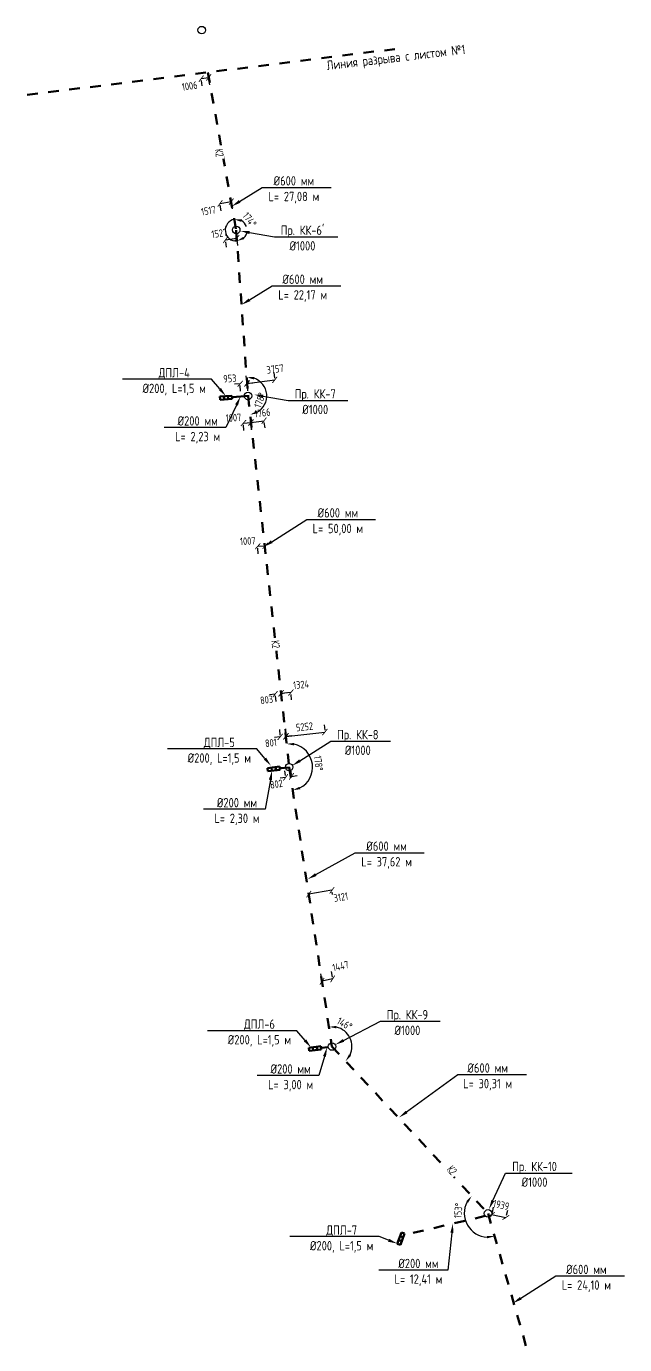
# Model space of a CAD drawing. Header units: millimetres. Extents: x 20530397 to 31271313, y 32794167 to 33532929.
# Drawn here: x 25905486 to 25985243, y 32975649 to 33151352 of the extents above; entities that cross this region are included whole.
import ezdxf
from ezdxf import colors
from ezdxf.entities.mleader import LeaderData, LeaderLine
from ezdxf.math import Vec2, Vec3

# ---------------------------------------------------------------- set-up
doc = ezdxf.new("R2010")
doc.units = ezdxf.units.MM
doc.linetypes.add('Штриховая', pattern=[2822.222233, 1411.111116, -1411.111116])
for name, color, linetype, lineweight in [('ВК_Текст', 7, 'Continuous', 25), ('Колодца К2', 30, 'Continuous', 30), ('Лотки К2', 30, 'Continuous', 30), ('Труба К2', 7, 'Continuous', 60)]:
    doc.layers.add(name, color=color, linetype=linetype, lineweight=lineweight)
doc.layers.add('Выноски', color=7, linetype='Continuous')
doc.styles.add('GOST 2.304', font='GOST_0.TTF')
doc.styles.add('GOST_100', font='cs_gost2304.shx', dxfattribs={"width": 0.7, "height": 300})
doc.styles.get("Standard").update_dxf_attribs({"font": 'arial.ttf'})
doc.dimstyles.new('ISO-25', dxfattribs={"dimtxt": 2.5, "dimasz": 2.5, "dimexe": 1.25, "dimexo": 0.625, "dimtad": 1, "dimtxsty": 'Standard', "dimcen": 2.5, "dimadec": 0, "dimazin": 0, "dimtfac": 1, "dimtmove": 0, "dimatfit": 3, "dimfxl": 1, "dimarcsym": 0})
doc.dimstyles.new('STANDARD$0', dxfattribs={"dimscale": 100, "dimtxt": 2.5, "dimasz": 1, "dimexe": 0.5, "dimexo": 2, "dimgap": 1, "dimtad": 1, "dimdec": 0, "dimzin": 0, "dimdsep": 46, "dimtxsty": 'Standard', "dimblk1": 'OBLIQUE', "dimblk2": 'OBLIQUE', "dimsah": 1, "dimcen": 2, "dimadec": 0, "dimazin": 0, "dimtfac": 1, "dimtdec": 4, "dimtofl": 0, "dimtmove": 2, "dimatfit": 3, "dimldrblk": 'OBLIQUE', "dimfxl": 1, "dimtolj": 1, "dimtzin": 0, "dimarcsym": 0})

# ---------------------------------------------------------------- blocks, each defined once
blk = doc.blocks.new('*U4')
at = {"color": 255}
blk.add_wipeout([(-200, 125), (200, 125), (200, -125), (-200, -125)], dxfattribs=at)
at = {"layer": 'ВК_Текст', "insert": (0, 0), "char_height": 250, "attachment_point": 5, "style": 'GOST_100'}
blk.add_mtext('К2', dxfattribs=at)
blk = doc.blocks.new('*D27')
at = {"color": 0, "lineweight": -2, "transparency": 16777216}
blk.add_arc((25935035, 33102092), 2498, 299.42146, 70.98893, dxfattribs=at)
at = {"color": 0, "transparency": 16777216}
for points in [[(25935827, 33104288), (25935870, 33104619), (25934857, 33104583)], [(25936313, 33099758), (25936211, 33100075), (25935310, 33099610)]]:
    blk.add_solid(points, dxfattribs=at)
at = {"color": 0, "transparency": 16777216, "insert": (25936619, 33101519), "char_height": 1000, "attachment_point": 5, "rotation": 70.10336, "style": 'GOST 2.304'}
blk.add_mtext('178°', dxfattribs=at)
blk = doc.blocks.new('*D28')
at = {"color": 0, "lineweight": -2, "transparency": 16777216}
blk.add_arc((25940519, 33052621), 3123, 297.14463, 77.89804, dxfattribs=at)
at = {"color": 0, "transparency": 16777216}
for points in [[(25941166, 33055508), (25941182, 33055841), (25940175, 33055725)], [(25941995, 33049684), (25941893, 33050001), (25940993, 33049535)]]:
    blk.add_solid(points, dxfattribs=at)
at = {"color": 0, "transparency": 16777216, "insert": (25944421, 33053136), "char_height": 1000, "attachment_point": 5, "rotation": 277.52134, "style": 'GOST 2.304'}
blk.add_mtext('178°', dxfattribs=at)
blk = doc.blocks.new('*D29')
at = {"color": 0, "lineweight": -2, "transparency": 16777216}
blk.add_arc((25946230, 33015376), 2658, 334.78748, 77.03342, dxfattribs=at)
at = {"color": 0, "transparency": 16777216}
for points in [[(25946820, 33017799), (25946832, 33018133), (25945827, 33018003)], [(25948769, 33014145), (25948500, 33014341), (25948046, 33013435)]]:
    blk.add_solid(points, dxfattribs=at)
at = {"color": 0, "transparency": 16777216, "insert": (25947919, 33018407), "char_height": 1000, "attachment_point": 5, "rotation": 330.87389, "style": 'GOST 2.304'}
blk.add_mtext('146°', dxfattribs=at)
blk = doc.blocks.new('*D30')
at = {"color": 0, "lineweight": -2, "transparency": 16777216}
blk.add_arc((25967035, 32993146), 3172, 151.24281, 267.83656, dxfattribs=at)
at = {"color": 0, "transparency": 16777216}
for points in [[(25964123, 32994774), (25964386, 32994570), (25964868, 32995462)], [(25966895, 32990141), (25966935, 32989811), (25967908, 32990096)]]:
    blk.add_solid(points, dxfattribs=at)
at = {"color": 0, "transparency": 16777216, "insert": (25963068, 32993514), "char_height": 1000, "attachment_point": 5, "rotation": 84.6936, "style": 'GOST 2.304'}
blk.add_mtext('153°', dxfattribs=at)
blk = doc.blocks.new('_ArchTick')
at = {"color": 0, "linetype": 'ByBlock', "const_width": 0.15}
blk.add_lwpolyline([(-0.5, -0.5), (0.5, 0.5)], dxfattribs=at)
blk = doc.blocks.new('*D267')
at = {"color": 0, "lineweight": -2, "transparency": 16777216}
for p, q in [((25928800, 33144393), (25929795, 33144539)), ((25928945, 33143413), (25928837, 33144145)), ((25929940, 33143559), (25929832, 33144292))]:
    blk.add_line(p, q, dxfattribs=at)
at = {"color": 0, "lineweight": -2, "transparency": 16777216, "xscale": 750.0000000000001, "yscale": 750.0000000000001, "zscale": 750.0000000000001}
for p, rotation in [((25928800, 33144393), 188.3695998925002), ((25929795, 33144539), 8.36959989250025)]:
    blk.add_blockref('_ArchTick', p, dxfattribs=dict(at, rotation=rotation))
at = {"color": 0, "transparency": 16777216, "insert": (25927255, 33143405), "char_height": 1000, "attachment_point": 5, "rotation": 8.3696, "style": 'GOST 2.304'}
blk.add_mtext('\\A1;1006', dxfattribs=at)
blk = doc.blocks.new('_Oblique')
at = {"color": 0, "linetype": 'ByBlock', "lineweight": -2}
blk.add_line((-0.5, -0.5), (0.5, 0.5), dxfattribs=at)
blk = doc.blocks.new('*D268')
at = {"color": 0, "lineweight": -2, "transparency": 16777216}
for p, q in [((25933992, 33103716), (25933244, 33103669)), ((25934055, 33102734), (25934008, 33103467)), ((25934943, 33103777), (25935692, 33103824)), ((25935006, 33102794), (25934959, 33103527))]:
    blk.add_line(p, q, dxfattribs=at)
at = {"color": 0, "lineweight": -2, "transparency": 16777216, "xscale": 750.0000000000001, "yscale": 750.0000000000001, "zscale": 750.0000000000001}
for p, rotation in [((25933992, 33103716), 3.641538378867359), ((25934943, 33103777), 183.6415383788673)]:
    blk.add_blockref('_ArchTick', p, dxfattribs=dict(at, rotation=rotation))
at = {"color": 0, "transparency": 16777216, "insert": (25932613, 33104420), "char_height": 1000, "attachment_point": 5, "rotation": 3.64154, "style": 'GOST 2.304'}
blk.add_mtext('\\A1;953', dxfattribs=at)
blk = doc.blocks.new('*D269')
at = {"color": 0, "lineweight": -2, "transparency": 16777216}
for p, q in [((25934749, 33104758), (25934841, 33104018)), ((25938477, 33105223), (25938569, 33104483)), ((25934872, 33103770), (25938600, 33104235))]:
    blk.add_line(p, q, dxfattribs=at)
at = {"color": 0, "lineweight": -2, "transparency": 16777216, "xscale": 750.0000000000001, "yscale": 750.0000000000001, "zscale": 750.0000000000001}
for p, rotation in [((25938600, 33104235), 7.110622668757454), ((25934872, 33103770), 187.1106226687575)]:
    blk.add_blockref('_ArchTick', p, dxfattribs=dict(at, rotation=rotation))
at = {"color": 0, "transparency": 16777216, "insert": (25938645, 33105681), "char_height": 1000, "attachment_point": 5, "rotation": 7.11062, "style": 'GOST 2.304'}
blk.add_mtext('\\A1;3757', dxfattribs=at)
blk = doc.blocks.new('*D272')
at = {"color": 0, "lineweight": -2, "transparency": 16777216}
for p, q in [((25967719, 32993958), (25967565, 32993255)), ((25967512, 32993010), (25969406, 32992596)), ((25969613, 32993544), (25969459, 32992841))]:
    blk.add_line(p, q, dxfattribs=at)
at = {"color": 0, "lineweight": -2, "transparency": 16777216, "xscale": 750.0000000000001, "yscale": 750.0000000000001, "zscale": 750.0000000000001}
for p, rotation in [((25967512, 32993010), 167.6675504041047), ((25969406, 32992596), 347.6675504041046)]:
    blk.add_blockref('_ArchTick', p, dxfattribs=dict(at, rotation=rotation))
at = {"color": 0, "transparency": 16777216, "insert": (25968779, 32994269), "char_height": 1000, "attachment_point": 5, "rotation": 347.66755, "style": 'GOST 2.304'}
blk.add_mtext('\\A1;1939', dxfattribs=at)
blk = doc.blocks.new('*D273')
at = {"color": 0, "lineweight": -2, "transparency": 16777216}
for p, q in [((25939959, 33057661), (25940038, 33056960)), ((25940066, 33056712), (25945285, 33057299)), ((25945178, 33058248), (25945257, 33057547))]:
    blk.add_line(p, q, dxfattribs=at)
at = {"color": 0, "lineweight": -2, "transparency": 16777216, "xscale": 750.0000000000001, "yscale": 750.0000000000001, "zscale": 750.0000000000001}
for p, rotation in [((25940066, 33056712), 186.4160786697963), ((25945285, 33057299), 6.416078669796327)]:
    blk.add_blockref('_ArchTick', p, dxfattribs=dict(at, rotation=rotation))
at = {"color": 0, "transparency": 16777216, "insert": (25942563, 33057999), "char_height": 1000, "attachment_point": 5, "rotation": 6.41608, "style": 'GOST 2.304'}
blk.add_mtext('\\A1;5252', dxfattribs=at)
blk = doc.blocks.new('*D274')
at = {"color": 0, "lineweight": -2, "transparency": 16777216}
for p, q in [((25946224, 33036207), (25943145, 33035698)), ((25946315, 33035658), (25946265, 33035961)), ((25943236, 33035149), (25943186, 33035452))]:
    blk.add_line(p, q, dxfattribs=at)
at = {"color": 0, "lineweight": -2, "transparency": 16777216, "xscale": 750.0000000000001, "yscale": 750.0000000000001, "zscale": 750.0000000000001}
for p, rotation in [((25943145, 33035698), 189.384760467523), ((25946224, 33036207), 9.384760467523039)]:
    blk.add_blockref('_ArchTick', p, dxfattribs=dict(at, rotation=rotation))
at = {"color": 0, "transparency": 16777216, "insert": (25947407, 33035293), "char_height": 1000, "attachment_point": 5, "rotation": 9.38476, "style": 'GOST 2.304'}
blk.add_mtext('\\A1;3121', dxfattribs=at)
blk = doc.blocks.new('*D283')
at = {"color": 0, "lineweight": -2, "transparency": 16777216}
for p, q in [((25940754, 33062565), (25939435, 33062450)), ((25939521, 33061456), (25939457, 33062201)), ((25940840, 33061571), (25940775, 33062316))]:
    blk.add_line(p, q, dxfattribs=at)
at = {"color": 0, "lineweight": -2, "transparency": 16777216, "xscale": 750.0000000000001, "yscale": 750.0000000000001, "zscale": 750.0000000000001}
for p, rotation in [((25939435, 33062450), 184.9741605213012), ((25940754, 33062565), 4.974160521301183)]:
    blk.add_blockref('_ArchTick', p, dxfattribs=dict(at, rotation=rotation))
at = {"color": 0, "transparency": 16777216, "insert": (25942112, 33063614), "char_height": 1000, "attachment_point": 5, "rotation": 4.97416, "style": 'GOST 2.304'}
blk.add_mtext('\\A1;1324', dxfattribs=at)
blk = doc.blocks.new('*D284')
at = {"color": 0, "lineweight": -2, "transparency": 16777216}
for p, q in [((25938654, 33062354), (25937909, 33062261)), ((25939451, 33062453), (25940195, 33062546)), ((25939575, 33061461), (25939482, 33062205)), ((25938778, 33061361), (25938685, 33062106))]:
    blk.add_line(p, q, dxfattribs=at)
at = {"color": 0, "lineweight": -2, "transparency": 16777216, "xscale": 750.0000000000001, "yscale": 750.0000000000001, "zscale": 750.0000000000001}
for p, rotation in [((25938654, 33062354), 7.12513856799142), ((25939451, 33062453), 187.1251385679915)]:
    blk.add_blockref('_ArchTick', p, dxfattribs=dict(at, rotation=rotation))
at = {"color": 0, "transparency": 16777216, "insert": (25937504, 33061595), "char_height": 1000, "attachment_point": 5, "rotation": 7.12514, "style": 'GOST 2.304'}
blk.add_mtext('\\A1;803', dxfattribs=at)
blk = doc.blocks.new('*D285')
at = {"color": 0, "lineweight": -2, "transparency": 16777216}
for p, q in [((25939217, 33057622), (25939294, 33056901)), ((25940018, 33057707), (25940095, 33056987)), ((25939320, 33056653), (25938575, 33056573)), ((25940122, 33056738), (25940867, 33056818))]:
    blk.add_line(p, q, dxfattribs=at)
at = {"color": 0, "lineweight": -2, "transparency": 16777216, "xscale": 750.0000000000001, "yscale": 750.0000000000001, "zscale": 750.0000000000001}
for p, rotation in [((25939320, 33056653), 6.08786994143154), ((25940122, 33056738), 186.0878699414315)]:
    blk.add_blockref('_ArchTick', p, dxfattribs=dict(at, rotation=rotation))
at = {"color": 0, "transparency": 16777216, "insert": (25938083, 33055856), "char_height": 1000, "attachment_point": 5, "rotation": 6.08787, "style": 'GOST 2.304'}
blk.add_mtext('\\A1;801', dxfattribs=at)
blk = doc.blocks.new('*D286')
at = {"color": 0, "lineweight": -2, "transparency": 16777216}
for p, q in [((25935426, 33098557), (25937175, 33098797)), ((25935556, 33097607), (25935460, 33098309)), ((25937306, 33097847), (25937210, 33098550))]:
    blk.add_line(p, q, dxfattribs=at)
at = {"color": 0, "lineweight": -2, "transparency": 16777216, "xscale": 750.0000000000001, "yscale": 750.0000000000001, "zscale": 750.0000000000001}
for p, rotation in [((25935426, 33098557), 187.8184446251767), ((25937175, 33098797), 7.818444625176751)]:
    blk.add_blockref('_ArchTick', p, dxfattribs=dict(at, rotation=rotation))
at = {"color": 0, "transparency": 16777216, "insert": (25936965, 33099827), "char_height": 1000, "attachment_point": 5, "rotation": 7.81844, "style": 'GOST 2.304'}
blk.add_mtext('\\A1;1766', dxfattribs=at)
blk = doc.blocks.new('*D287')
at = {"color": 0, "lineweight": -2, "transparency": 16777216}
for p, q in [((25931302, 33127748), (25932798, 33127995)), ((25931460, 33126787), (25931342, 33127501)), ((25932957, 33127033), (25932839, 33127748))]:
    blk.add_line(p, q, dxfattribs=at)
at = {"color": 0, "lineweight": -2, "transparency": 16777216, "xscale": 750.0000000000001, "yscale": 750.0000000000001, "zscale": 750.0000000000001}
for p, rotation in [((25931302, 33127748), 189.3480791049915), ((25932798, 33127995), 9.348079104991449)]:
    blk.add_blockref('_ArchTick', p, dxfattribs=dict(at, rotation=rotation))
at = {"color": 0, "transparency": 16777216, "insert": (25929754, 33126776), "char_height": 1000, "attachment_point": 5, "rotation": 9.34808, "style": 'GOST 2.304'}
blk.add_mtext('\\A1;1517', dxfattribs=at)
blk = doc.blocks.new('*D288')
at = {"color": 0, "lineweight": -2, "transparency": 16777216}
for p, q in [((25939899, 33052128), (25940006, 33051503)), ((25940689, 33052264), (25940796, 33051639)), ((25940048, 33051257), (25939309, 33051130)), ((25940839, 33051393), (25941578, 33051519))]:
    blk.add_line(p, q, dxfattribs=at)
for p, xscale, yscale, zscale, rotation in [((25940048, 33051257), 750, 750, 750, 9.734787096154049), ((25940839, 33051393), 750.0000000000001, 750.0000000000001, 750.0000000000001, 189.734787096154)]:
    blk.add_blockref('_ArchTick', p, dxfattribs=dict(at, xscale=xscale, yscale=yscale, zscale=zscale, rotation=rotation))
at = {"color": 0, "transparency": 16777216, "insert": (25938810, 33050357), "char_height": 1000, "attachment_point": 5, "rotation": 9.73479, "style": 'GOST 2.304'}
blk.add_mtext('\\A1;802', dxfattribs=at)
blk = doc.blocks.new('*D289')
at = {"color": 0, "lineweight": -2, "transparency": 16777216}
for start, end in [(100.15912, 274.08422), (19.81981, 59.98947), (314.25387, 354.42352)]:
    blk.add_arc((25933457, 33124195), 1456, start, end, dxfattribs=at)
at = {"color": 0, "transparency": 16777216}
for points in [[(25934156, 33125292), (25934214, 33125620), (25933200, 33125628)], [(25934541, 33123000), (25934404, 33123304), (25933560, 33122743)]]:
    blk.add_solid(points, dxfattribs=at)
at = {"color": 0, "transparency": 16777216, "insert": (25935255, 33125577), "char_height": 1000, "attachment_point": 5, "rotation": 307.53444, "style": 'GOST 2.304'}
blk.add_mtext('174°', dxfattribs=at)
blk = doc.blocks.new('*D290')
at = {"color": 0, "lineweight": -2, "transparency": 16777216}
for p, q in [((25932036, 33122902), (25933547, 33123127)), ((25932181, 33121928), (25932073, 33122655)), ((25933692, 33122153), (25933583, 33122879))]:
    blk.add_line(p, q, dxfattribs=at)
at = {"color": 0, "lineweight": -2, "transparency": 16777216, "xscale": 750.0000000000001, "yscale": 750.0000000000001, "zscale": 750.0000000000001}
for p, rotation in [((25932036, 33122902), 188.4672846711342), ((25933547, 33123127), 8.467284671134218)]:
    blk.add_blockref('_ArchTick', p, dxfattribs=dict(at, rotation=rotation))
at = {"color": 0, "transparency": 16777216, "insert": (25931215, 33123769), "char_height": 1000, "attachment_point": 5, "rotation": 8.46728, "style": 'GOST 2.304'}
blk.add_mtext('\\A1;1527', dxfattribs=at)
blk = doc.blocks.new('*D291')
at = {"color": 0, "lineweight": -2, "transparency": 16777216}
for p, q in [((25934424, 33098481), (25935429, 33098544)), ((25934486, 33097499), (25934440, 33098232)), ((25935491, 33097562), (25935445, 33098295))]:
    blk.add_line(p, q, dxfattribs=at)
at = {"color": 0, "lineweight": -2, "transparency": 16777216, "xscale": 750.0000000000001, "yscale": 750.0000000000001, "zscale": 750.0000000000001}
for p, rotation in [((25934424, 33098481), 183.5869489740406), ((25935429, 33098544), 3.586948974040595)]:
    blk.add_blockref('_ArchTick', p, dxfattribs=dict(at, rotation=rotation))
at = {"color": 0, "transparency": 16777216, "insert": (25933099, 33099187), "char_height": 1000, "attachment_point": 5, "rotation": 3.58695, "style": 'GOST 2.304'}
blk.add_mtext('\\A1;1007', dxfattribs=at)
blk = doc.blocks.new('*D292')
at = {"color": 0, "lineweight": -2, "transparency": 16777216}
for p, q in [((25936327, 33082052), (25937332, 33082115)), ((25936388, 33081069), (25936342, 33081802)), ((25937393, 33081132), (25937347, 33081865))]:
    blk.add_line(p, q, dxfattribs=at)
at = {"color": 0, "lineweight": -2, "transparency": 16777216, "xscale": 750.0000000000001, "yscale": 750.0000000000001, "zscale": 750.0000000000001}
for p, rotation in [((25936327, 33082052), 183.5869489740406), ((25937332, 33082115), 3.586948974040595)]:
    blk.add_blockref('_ArchTick', p, dxfattribs=dict(at, rotation=rotation))
at = {"color": 0, "transparency": 16777216, "insert": (25935002, 33082757), "char_height": 1000, "attachment_point": 5, "rotation": 3.58695, "style": 'GOST 2.304'}
blk.add_mtext('\\A1;1007', dxfattribs=at)
blk = doc.blocks.new('*D296')
at = {"color": 0, "lineweight": -2, "transparency": 16777216}
for p, q in [((25946101, 33025369), (25946265, 33024637)), ((25944689, 33025054), (25944853, 33024322)), ((25946319, 33024393), (25944907, 33024078))]:
    blk.add_line(p, q, dxfattribs=at)
at = {"color": 0, "lineweight": -2, "transparency": 16777216, "xscale": 750.0000000000001, "yscale": 750.0000000000001, "zscale": 750.0000000000001}
for p, rotation in [((25944907, 33024078), 192.580393815423), ((25946319, 33024393), 12.58039381542307)]:
    blk.add_blockref('_ArchTick', p, dxfattribs=dict(at, rotation=rotation))
at = {"color": 0, "transparency": 16777216, "insert": (25947378, 33026101), "char_height": 1000, "attachment_point": 5, "rotation": 12.58039, "style": 'GOST 2.304'}
blk.add_mtext('\\A1;1447', dxfattribs=at)

msp = doc.modelspace()

# ---------------------------------------------------------------- linework, layer by layer
at = {"color": 1, "linetype": 'Штриховая', "lineweight": 50}
msp.add_line((25954620.431, 33148330.184), (25905486.356, 33142205.155), dxfattribs=at)
at = {"layer": 'Колодца К2'}
for centre in [(25928863.434, 33150852.197), (25933465.806, 33124213.409), (25935034.809, 33102092.085), (25940519.336, 33052621.104), (25946229.679, 33015375.562), (25967035.159, 32993145.762)]:
    msp.add_circle(centre, 500, dxfattribs=at)
at = {"layer": 'Лотки К2', "lineweight": 50}
for p, q in [((25931279.561, 33102007.328, 189756.868), (25932890.987, 33102129.584, 110771.865)), ((25931279.561, 33102007.328, 189756.868), (25931312.348, 33101575.178, -31786.863)), ((25931312.348, 33101575.178, -31786.863), (25932923.773, 33101697.434, -110771.865)), ((25931816.703, 33102048.08, 163428.534), (25931849.49, 33101615.93, -58115.197)), ((25932353.845, 33102088.832, 137100.2), (25932386.631, 33101656.682, -84443.531)), ((25932890.987, 33102129.584, 110771.865), (25932923.773, 33101697.434, -110771.865)), ((25937645.352, 33052503.833, 78984.98), (25939249.695, 33052698.058, -0.023)), ((25937645.352, 33052503.833, 78984.98), (25937697.439, 33052073.582, -142558.751)), ((25937697.439, 33052073.582, -142558.751), (25939301.782, 33052267.807, -221543.754)), ((25938180.133, 33052568.575, 52656.645), (25938232.22, 33052138.324, -168887.085)), ((25938714.914, 33052633.316, 26328.311), (25938767.001, 33052203.065, -195215.42)), ((25939249.695, 33052698.058, -0.023), (25939301.782, 33052267.807, -221543.754)), ((25943148.83, 33015226.57, 189756.843), (25944753.173, 33015420.795, 110771.84)), ((25943148.83, 33015226.57, 189756.843), (25943200.917, 33014796.319, -31786.888)), ((25943200.917, 33014796.319, -31786.888), (25944805.26, 33014990.544, -110771.891)), ((25943683.611, 33015291.312, 163428.508), (25943735.698, 33014861.061, -58115.222)), ((25944218.392, 33015356.054, 137100.174), (25944270.479, 33014925.802, -84443.556)), ((25944753.173, 33015420.795, 110771.84), (25944805.26, 33014990.544, -110771.891)), ((25954940.187, 32989079.979, 189756.843), (25955490.765, 32990599.355, 110771.84)), ((25955347.652, 32988932.325, -31786.888), (25955898.23, 32990451.701, -110771.891)), ((25955490.765, 32990599.355, 110771.84), (25955898.23, 32990451.701, -110771.891)), ((25954940.187, 32989079.979, 189756.843), (25955347.652, 32988932.325, -31786.888)), ((25955123.713, 32989586.438, 163428.508), (25955531.178, 32989438.784, -58115.222)), ((25955307.239, 32990092.896, 137100.174), (25955714.704, 32989945.243, -84443.556))]:
    msp.add_line(p, q, dxfattribs=at)
at = {"layer": 'Труба К2', "linetype": 'Штриховая', "ltscale": 20}
msp.add_line((25932907.351, 33101913.839), (25935171.759, 33102114.191), dxfattribs=at)
at = {"layer": 'Труба К2', "linetype": 'Штриховая'}
for points in [[(25929688.664, 33145222.203), (25933456.575, 33124194.959), (25935034.809, 33102092.085), (25940519.336, 33052621.104), (25946229.679, 33015375.562), (25967035.159, 32993145.762), (25973623.546, 32970131.383), (25973246.907, 32937551.261)], [(25945733.077, 33015317.366), (25944786.779, 33015206.472)], [(25966669.555, 32992804.686), (25955828.057, 32990258.051)]]:
    msp.add_lwpolyline(points, dxfattribs=at)
at = {"layer": 'Труба К2', "linetype": 'Штриховая', "elevation": -0.023}
msp.add_lwpolyline([(25939275.738, 33052482.932), (25940559.005, 33052584.283)], dxfattribs=at)

# ---------------------------------------------------------------- texts
at = {"insert": (25945439.348, 33146756.844), "char_height": 1250, "attachment_point": 1, "rotation": 6.70114011, "style": 'GOST 2.304'}
msp.add_mtext_dynamic_manual_height_columns('Линия разрыва с листом №1', width=25694.82588, gutter_width=12.5, heights=[0], dxfattribs=at)

# ---------------------------------------------------------------- dimensions: what is measured, and where the dimension line sits
for base, p1, p2, angle, picture, middle in [((25929795.413, 33144539.212), (25928799.057, 33144402.433), (25929794, 33144548.814), 8.36959989, '*D267', (25927255.09, 33143404.532)), ((25932798.419, 33127994.503), (25931297.583, 33127773.722), (25932794.206, 33128020.094), 9.34807911, '*D287', (25929753.616, 33126775.821)), ((25933546.612, 33123126.65), (25932034.089, 33122916.959), (25933544.358, 33123141.789), 8.46728467, '*D290', (25931215.247, 33123769.122)), ((25938600.216, 33104234.946), (25934872.679, 33103766.089), (25938600.691, 33104231.14), 7.11062267, '*D269', (25938644.645, 33105680.511)), ((25934943.309, 33103776.85), (25933991.257, 33103731.65), (25934942.334, 33103792.179), 3.64153838, '*D268', (25932613.223, 33104419.513)), ((25935429.458, 33098544.248), (25934423.198, 33098496.56), (25935428.497, 33098559.578), 3.58694897, '*D291', (25933099.386, 33099186.911)), ((25937175.498, 33098797.395, 3000), (25935420.363, 33098597.382), (25937169.974, 33098837.622, 3000), 7.81844462, '*D286', (25936965.142, 33099826.615, 3000)), ((25937331.813, 33082114.754), (25936325.553, 33082067.065), (25937330.852, 33082130.084), 3.58694897, '*D292', (25935001.741, 33082757.417)), ((25939434.866, 33062449.983), (25940753.52, 33062567.168, 3052), (25939434.657, 33062452.382), 184.97416052, '*D283', (25942112.439, 33063613.835)), ((25938653.565, 33062353.768), (25939450.833, 33062453.429, 3052), (25938653.565, 33062353.768), 187.12513857, '*D284', (25937503.713, 33061595.126)), ((25940048.05, 33051257.032, -3052), (25940858.231, 33051278.394), (25940067.653, 33051142.764), 189.7347871, '*D288', (25938810.29, 33050357.27, -3052)), ((25943145.455, 33035698.438), (25946152.114, 33036644.604, 3057), (25943073.181, 33036135.731, 2930), 189.38476047, '*D274', (25947407.014, 33035293.448)), ((25944907.156, 33024078.01), (25946319.039, 33024393.096), (25944907.156, 33024078.01), 192.58039382, '*D296', (25947377.688, 33026101.011))]:
    dim = msp.add_linear_dim(base=base, p1=p1, p2=p2, angle=angle, dimstyle='STANDARD$0', override={"dimscale": 500, "dimtxt": 2, "dimasz": 1.5, "dimtxsty": 'GOST 2.304', "dimblk1": 'ArchTick', "dimblk2": 'ArchTick'})
    dim.commit()
    dim.dimension.update_dxf_attribs({"geometry": picture, "text_midpoint": middle, "dimtype": 161})
for p1, p2, distance, picture, middle in [((25940070.753, 33056667.365), (25945289.783, 33057254.257), 44.944, '*D273', (25942563.498, 33057999.21)), ((25967505.098, 32992980.882), (25969399.353, 32992566.743), 30.314, '*D272', (25968779.076, 32994268.814))]:
    dim = msp.add_aligned_dim(p1=p1, p2=p2, distance=distance, dimstyle='STANDARD$0', override={"dimscale": 500, "dimtxt": 2, "dimasz": 1.5, "dimtxsty": 'GOST 2.304', "dimblk1": 'ArchTick', "dimblk2": 'ArchTick'})
    dim.commit()
    dim.dimension.update_dxf_attribs({"geometry": picture, "text_midpoint": middle})
dim = msp.add_linear_dim(base=(25939320.339, 33056652.615, 3052), p1=(25940124.193, 33056712.866), p2=(25939323.026, 33056627.418), angle=186.08786994, text='801', dimstyle='STANDARD$0', override={"dimscale": 500, "dimtxt": 2, "dimasz": 1.5, "dimtxsty": 'GOST 2.304', "dimblk1": 'ArchTick', "dimblk2": 'ArchTick'})
dim.commit()
dim.dimension.update_dxf_attribs({"geometry": '*D285', "text_midpoint": (25938082.598, 33055855.725, 3052), "dimtype": 161})

# ---------------------------------------------------------------- leaders
at = {"layer": 'Выноски', "color": 0, "lineweight": -2}
ml = msp.add_multileader_mtext('Standard', dxfattribs=at)
ml.set_content('{\\C0;%%C600 мм\\PL= 27,08 м}', color=5, style='GOST 2.304')
ml.set_leader_properties(lineweight=-3)
ml.build(insert=Vec2(0, 0))
ml.multileader.update_dxf_attribs({"text_left_attachment_type": 6, "text_right_attachment_type": 6, "dogleg_length": 1, "arrow_head_size": 1250, "scale": 500})
ctx = ml.context
ctx.base_point, ctx.scale, ctx.char_height, ctx.arrow_head_size, ctx.landing_gap_size, ctx.plane_origin = Vec3(25937033.937, 33129885.999), 500, 1250, 1250, 900, Vec3(25906033.622, 33110927.985)
ctx.left_attachment, ctx.right_attachment, ctx.text_align_type = 6, 6, 1
notes = []
notes.append((ctx, [(0, (1, 1, 0), (25936934.089, 33129885.999), (1, 0), 99.848, [(1, [(25932857.398, 33127357.682)], 0, [])])]))
ctx.mtext.insert, ctx.mtext.alignment, ctx.mtext.flow_direction = Vec3(25941148.222, 33131385.999), 2, 5
ml = msp.add_multileader_mtext('Standard', dxfattribs=at)
ml.set_content("{\\C0;Пр. КК-6'\\P%%C1000}", color=5, style='GOST 2.304')
ml.set_leader_properties(lineweight=-3)
ml.build(insert=Vec2(0, 0))
ml.multileader.update_dxf_attribs({"text_left_attachment_type": 6, "text_right_attachment_type": 6, "dogleg_length": 1, "arrow_head_size": 1250, "scale": 500})
ctx = ml.context
ctx.base_point, ctx.scale, ctx.char_height, ctx.arrow_head_size, ctx.landing_gap_size, ctx.plane_origin = Vec3(25938648.3, 33123309.266), 500, 1250, 1250, 900, Vec3(25937725.861, 33104516.042)
ctx.left_attachment, ctx.right_attachment, ctx.text_align_type = 6, 6, 1
notes.append((ctx, [(0, (1, 1, 0), (25938548.452, 33123309.266), (1, 0), 99.848, [(1, [(25933993.783, 33124091.732)], 0, [])])]))
ctx.mtext.insert, ctx.mtext.alignment, ctx.mtext.flow_direction = Vec3(25942293.836, 33124809.266), 2, 5
ml = msp.add_multileader_mtext('Standard', dxfattribs=at)
ml.set_content('{\\C0;%%C600 мм\\PL= 22,17 м}', color=5, style='GOST 2.304')
ml.set_leader_properties(lineweight=-3)
ml.build(insert=Vec2(0, 0))
ml.multileader.update_dxf_attribs({"text_left_attachment_type": 6, "text_right_attachment_type": 6, "dogleg_length": 1, "arrow_head_size": 1250, "scale": 500})
ctx = ml.context
ctx.base_point, ctx.scale, ctx.char_height, ctx.arrow_head_size, ctx.landing_gap_size, ctx.plane_origin = Vec3(25938344.178, 33116774.776), 500, 1250, 1250, 900, Vec3(25907343.863, 33097816.763)
ctx.left_attachment, ctx.right_attachment, ctx.text_align_type = 6, 6, 1
notes.append((ctx, [(0, (1, 1, 0), (25938244.33, 33116774.776), (1, 0), 99.848, [(1, [(25934167.639, 33114246.459)], 0, [])])]))
ctx.mtext.insert, ctx.mtext.alignment, ctx.mtext.flow_direction = Vec3(25942324.535, 33118274.776), 2, 5
ml = msp.add_multileader_mtext('Standard', dxfattribs=at)
ml.set_content('{\\C0;ДПЛ-4\\P%%C200, L=1,5 м}', color=5, style='GOST 2.304')
ml.set_leader_properties(lineweight=-3)
ml.build(insert=Vec2(0, 0))
ml.multileader.update_dxf_attribs({"text_left_attachment_type": 6, "text_right_attachment_type": 6, "dogleg_length": 1, "arrow_head_size": 1250, "scale": 500})
ctx = ml.context
ctx.base_point, ctx.scale, ctx.char_height, ctx.arrow_head_size, ctx.landing_gap_size, ctx.plane_origin = Vec3(25920303.4, 33104312.819, 150264.367), 500, 1250, 1250, 900, Vec3(25916733.177, 33086266.405, 150264.367)
ctx.left_attachment, ctx.right_attachment, ctx.text_align_type = 6, 6, 1
notes.append((ctx, [(1, (1, 1, 0), (25930189.309, 33104312.819, 150264.367), (-1, 0), 99.848, [(1, [(25932085.274, 33102068.456, 150264.367)], 0, [])])]))
ctx.mtext.insert, ctx.mtext.alignment, ctx.mtext.flow_direction = Vec3(25925196.431, 33105812.819, 150264.367), 2, 5
ml = msp.add_multileader_mtext('Standard', dxfattribs=at)
ml.set_content('{\\C0;Пр. КК-7\\P%%C1000}', color=5, style='GOST 2.304')
ml.set_leader_properties(lineweight=-3)
ml.build(insert=Vec2(0, 0))
ml.multileader.update_dxf_attribs({"text_left_attachment_type": 6, "text_right_attachment_type": 6, "dogleg_length": 1, "arrow_head_size": 1250, "scale": 500})
ctx = ml.context
ctx.base_point, ctx.scale, ctx.char_height, ctx.arrow_head_size, ctx.landing_gap_size, ctx.plane_origin = Vec3(25940483.093, 33101495.998), 500, 1250, 1250, 900, Vec3(25939560.654, 33082702.774)
ctx.left_attachment, ctx.right_attachment, ctx.text_align_type = 6, 6, 1
notes.append((ctx, [(0, (1, 1, 0), (25940383.245, 33101495.998), (1, 0), 99.848, [(1, [(25935828.576, 33102278.465)], 0, [])])]))
ctx.mtext.insert, ctx.mtext.alignment, ctx.mtext.flow_direction = Vec3(25943995.593, 33102995.998), 2, 5
ml = msp.add_multileader_mtext('Standard', dxfattribs=at)
ml.set_content('{\\C0;%%C200 мм\\PL= 2,23 м}', color=5, style='GOST 2.304')
ml.set_leader_properties(lineweight=-3)
ml.build(insert=Vec2(0, 0))
ml.multileader.update_dxf_attribs({"text_left_attachment_type": 6, "text_right_attachment_type": 6, "dogleg_length": 1, "arrow_head_size": 1250, "scale": 500})
ctx = ml.context
ctx.base_point, ctx.scale, ctx.char_height, ctx.arrow_head_size, ctx.landing_gap_size, ctx.plane_origin = Vec3(25924683.128, 33097890.971), 500, 1250, 1250, 900, Vec3(25894247.812, 33082955.71)
ctx.left_attachment, ctx.right_attachment, ctx.text_align_type = 6, 6, 1
notes.append((ctx, [(1, (1, 1, 0), (25932067.25, 33097890.971), (-1, 0), 99.848, [(1, [(25934039.555, 33102014.015)], 0, [])])]))
ctx.mtext.insert, ctx.mtext.alignment, ctx.mtext.flow_direction = Vec3(25928325.265, 33099390.971), 2, 5
ml = msp.add_multileader_mtext('Standard', dxfattribs=at)
ml.set_content('{\\C0;%%C600 мм\\PL= 50,00 м}', color=5, style='GOST 2.304')
ml.set_leader_properties(lineweight=-3)
ml.build(insert=Vec2(0, 0))
ml.multileader.update_dxf_attribs({"text_left_attachment_type": 6, "text_right_attachment_type": 6, "dogleg_length": 1, "arrow_head_size": 1250, "scale": 500})
ctx = ml.context
ctx.base_point, ctx.scale, ctx.char_height, ctx.arrow_head_size, ctx.landing_gap_size, ctx.plane_origin = Vec3(25942968.432, 33085636.938), 500, 1250, 1250, 900, Vec3(25910321.066, 33065565.632)
ctx.left_attachment, ctx.right_attachment, ctx.text_align_type = 6, 6, 1
notes.append((ctx, [(0, (1, 1, 0), (25942868.585, 33085636.938), (1, 0), 99.848, [(1, [(25937144.843, 33081995.328)], 0, [])])]))
ctx.mtext.insert, ctx.mtext.alignment, ctx.mtext.flow_direction = Vec3(25947012.643, 33087136.938), 2, 5
ml = msp.add_multileader_mtext('Standard', dxfattribs=at)
ml.set_content('{\\C0;Пр. КК-8\\P%%C1000}', color=5, style='GOST 2.304')
ml.set_leader_properties(lineweight=-3)
ml.build(insert=Vec2(0, 0))
ml.multileader.update_dxf_attribs({"text_left_attachment_type": 6, "text_right_attachment_type": 6, "dogleg_length": 1, "arrow_head_size": 1250, "scale": 500})
ctx = ml.context
ctx.base_point, ctx.scale, ctx.char_height, ctx.arrow_head_size, ctx.landing_gap_size, ctx.plane_origin = Vec3(25946159.452, 33056076.771), 500, 1250, 1250, 900, Vec3(25945611.105, 33033284.012)
ctx.left_attachment, ctx.right_attachment, ctx.text_align_type = 6, 6, 1
notes.append((ctx, [(0, (1, 1, 0), (25946059.604, 33056076.771), (1, 0), 99.848, [(1, [(25940902.278, 33052808.17)], 0, [])])]))
ctx.mtext.insert, ctx.mtext.alignment, ctx.mtext.flow_direction = Vec3(25949671.059, 33057576.771), 2, 5
ml = msp.add_multileader_mtext('Standard', dxfattribs=at)
ml.set_content('{\\C0;ДПЛ-5\\P%%C200, L=1,5 м}', color=5, style='GOST 2.304')
ml.set_leader_properties(lineweight=-3)
ml.build(insert=Vec2(0, 0))
ml.multileader.update_dxf_attribs({"text_left_attachment_type": 6, "text_right_attachment_type": 6, "dogleg_length": 1, "arrow_head_size": 1250, "scale": 500})
ctx = ml.context
ctx.base_point, ctx.scale, ctx.char_height, ctx.arrow_head_size, ctx.landing_gap_size, ctx.plane_origin = Vec3(25926318.175, 33055047.134, 2974.575), 500, 1250, 1250, 900, Vec3(25922747.951, 33037000.721, 2974.575)
ctx.left_attachment, ctx.right_attachment, ctx.text_align_type = 6, 6, 1
notes.append((ctx, [(1, (1, 1, 0), (25936204.084, 33055047.134, 2974.575), (-1, 0), 99.848, [(1, [(25938100.049, 33052802.772, 2974.575)], 0, [])])]))
ctx.mtext.insert, ctx.mtext.alignment, ctx.mtext.flow_direction = Vec3(25931211.206, 33056547.134, 2974.575), 2, 5
ml = msp.add_multileader_mtext('Standard', dxfattribs=at)
ml.set_content('{\\C0;%%C200 мм\\PL= 2,30 м}', color=5, style='GOST 2.304')
ml.set_leader_properties(lineweight=-3)
ml.build(insert=Vec2(0, 0))
ml.multileader.update_dxf_attribs({"text_left_attachment_type": 6, "text_right_attachment_type": 6, "dogleg_length": 1, "arrow_head_size": 1250, "scale": 500})
ctx = ml.context
ctx.base_point, ctx.scale, ctx.char_height, ctx.arrow_head_size, ctx.landing_gap_size, ctx.plane_origin = Vec3(25929923.391, 33047006.074, -168887.085), 500, 1250, 1250, 900, Vec3(25898440.477, 33033080.019, -168887.085)
ctx.left_attachment, ctx.right_attachment, ctx.text_align_type = 6, 6, 1
notes.append((ctx, [(1, (1, 1, 0), (25937307.513, 33047006.074, -168887.085), (-1, 0), 99.848, [(1, [(25938232.22, 33052138.324, -168887.085)], 0, [])])]))
ctx.mtext.insert, ctx.mtext.alignment, ctx.mtext.flow_direction = Vec3(25933565.528, 33048506.074, -168887.085), 2, 5
ml = msp.add_multileader_mtext('Standard', dxfattribs=at)
ml.set_content('{\\C0;%%C600 мм\\PL= 37,62 м}', color=5, style='GOST 2.304')
ml.set_leader_properties(lineweight=-3)
ml.build(insert=Vec2(0, 0))
ml.multileader.update_dxf_attribs({"text_left_attachment_type": 6, "text_right_attachment_type": 6, "dogleg_length": 1, "arrow_head_size": 1250, "scale": 500})
ctx = ml.context
ctx.base_point, ctx.scale, ctx.char_height, ctx.arrow_head_size, ctx.landing_gap_size, ctx.plane_origin = Vec3(25949437.864, 33041215.762), 500, 1250, 1250, 900, Vec3(25916790.498, 33021144.456)
ctx.left_attachment, ctx.right_attachment, ctx.text_align_type = 6, 6, 1
notes.append((ctx, [(0, (1, 1, 0), (25949338.016, 33041215.762), (1, 0), 99.848, [(1, [(25942986.449, 33037686.682)], 0, [])])]))
ctx.mtext.insert, ctx.mtext.alignment, ctx.mtext.flow_direction = Vec3(25953507.507, 33042715.762), 2, 5
ml = msp.add_multileader_mtext('Standard', dxfattribs=at)
ml.set_content('{\\C0;Пр. КК-9\\P%%C1000}', color=5, style='GOST 2.304')
ml.set_leader_properties(lineweight=-3)
ml.build(insert=Vec2(0, 0))
ml.multileader.update_dxf_attribs({"text_left_attachment_type": 6, "text_right_attachment_type": 6, "dogleg_length": 1, "arrow_head_size": 1250, "scale": 500})
ctx = ml.context
ctx.base_point, ctx.scale, ctx.char_height, ctx.arrow_head_size, ctx.landing_gap_size, ctx.plane_origin = Vec3(25952775.658, 33018750.174, 4288), 500, 1250, 1250, 900, Vec3(25952227.311, 32995957.415, 4288)
ctx.left_attachment, ctx.right_attachment, ctx.text_align_type = 6, 6, 1
notes.append((ctx, [(0, (1, 1, 0), (25952675.81, 33018750.174, 4288), (1, 0), 99.848, [(1, [(25946662.661, 33015625.615, 4288)], 0, [])])]))
ctx.mtext.insert, ctx.mtext.alignment, ctx.mtext.flow_direction = Vec3(25956287.265, 33020250.174, 4288), 2, 5
ml = msp.add_multileader_mtext('Standard', dxfattribs=at)
ml.set_content('{\\C0;ДПЛ-6\\P%%C200, L=1,5 м}', color=5, style='GOST 2.304')
ml.set_leader_properties(lineweight=-3)
ml.build(insert=Vec2(0, 0))
ml.multileader.update_dxf_attribs({"text_left_attachment_type": 6, "text_right_attachment_type": 6, "dogleg_length": 1, "arrow_head_size": 1250, "scale": 500})
ctx = ml.context
ctx.base_point, ctx.scale, ctx.char_height, ctx.arrow_head_size, ctx.landing_gap_size, ctx.plane_origin = Vec3(25931679.273, 33017491.883), 500, 1250, 1250, 900, Vec3(25928092.631, 32999445.469)
ctx.left_attachment, ctx.right_attachment, ctx.text_align_type = 6, 6, 1
notes.append((ctx, [(1, (1, 1, 0), (25941548.764, 33017491.883), (-1, 0), 99.848, [(1, [(25943444.729, 33015247.521)], 0, [])])]))
ctx.mtext.insert, ctx.mtext.alignment, ctx.mtext.flow_direction = Vec3(25936555.885, 33018991.883), 2, 5
ml = msp.add_multileader_mtext('Standard', dxfattribs=at)
ml.set_content('{\\C0;%%C200 мм\\PL= 3,00 м}', color=5, style='GOST 2.304')
ml.set_leader_properties(lineweight=-3)
ml.build(insert=Vec2(0, 0))
ml.multileader.update_dxf_attribs({"text_left_attachment_type": 6, "text_right_attachment_type": 6, "dogleg_length": 1, "arrow_head_size": 1250, "scale": 500})
ctx = ml.context
ctx.base_point, ctx.scale, ctx.char_height, ctx.arrow_head_size, ctx.landing_gap_size, ctx.plane_origin = Vec3(25937049.772, 33011517.502), 500, 1250, 1250, 900, Vec3(25905786.23, 32996204.929)
ctx.left_attachment, ctx.right_attachment, ctx.text_align_type = 6, 6, 1
notes.append((ctx, [(1, (1, 1, 0), (25944485.334, 33011517.502), (-1, 0), 99.848, [(1, [(25945577.973, 33015263.234)], 0, [])])]))
ctx.mtext.insert, ctx.mtext.alignment, ctx.mtext.flow_direction = Vec3(25940717.629, 33013017.502), 2, 5
ml = msp.add_multileader_mtext('Standard', dxfattribs=at)
ml.set_content('{\\C0;%%C600 мм\\PL= 30,31 м}', color=5, style='GOST 2.304')
ml.set_leader_properties(lineweight=-3)
ml.build(insert=Vec2(0, 0))
ml.multileader.update_dxf_attribs({"text_left_attachment_type": 6, "text_right_attachment_type": 6, "dogleg_length": 1, "arrow_head_size": 1250, "scale": 500})
ctx = ml.context
ctx.base_point, ctx.scale, ctx.char_height, ctx.arrow_head_size, ctx.landing_gap_size, ctx.plane_origin = Vec3(25963095.186, 33011645.696), 500, 1250, 1250, 900, Vec3(25930447.82, 32991574.39)
ctx.left_attachment, ctx.right_attachment, ctx.text_align_type = 6, 6, 1
notes.append((ctx, [(0, (1, 1, 0), (25962995.338, 33011645.696), (1, 0), 99.848, [(1, [(25955162.441, 33005927.193)], 0, [])])]))
ctx.mtext.insert, ctx.mtext.alignment, ctx.mtext.flow_direction = Vec3(25966986.257, 33013145.696), 2, 5
ml = msp.add_multileader_mtext('Standard', dxfattribs=at)
ml.set_content('{\\C0;Пр. КК-10\\P%%C1000}', color=5, style='GOST 2.304')
ml.set_leader_properties(lineweight=-3)
ml.build(insert=Vec2(0, 0))
ml.multileader.update_dxf_attribs({"text_left_attachment_type": 6, "text_right_attachment_type": 6, "dogleg_length": 1, "arrow_head_size": 1250, "scale": 500})
ctx = ml.context
ctx.base_point, ctx.scale, ctx.char_height, ctx.arrow_head_size, ctx.landing_gap_size, ctx.plane_origin = Vec3(25969452.255, 32998515.279, 4288), 500, 1250, 1250, 900, Vec3(25968903.908, 32975722.52, 4288)
ctx.left_attachment, ctx.right_attachment, ctx.text_align_type = 6, 6, 1
notes.append((ctx, [(0, (1, 1, 0), (25969352.407, 32998515.279, 4288), (1, 0), 99.848, [(1, [(25967156.892, 32993705.018, 4288)], 0, [])])]))
ctx.mtext.insert, ctx.mtext.alignment, ctx.mtext.flow_direction = Vec3(25973232.166, 33000015.279, 4288), 2, 5
ml = msp.add_multileader_mtext('Standard', dxfattribs=at)
ml.set_content('{\\C0;ДПЛ-7\\P%%C200, L=1,5 м}', color=5, style='GOST 2.304')
ml.set_leader_properties(lineweight=-3)
ml.build(insert=Vec2(0, 0))
ml.multileader.update_dxf_attribs({"text_left_attachment_type": 6, "text_right_attachment_type": 6, "dogleg_length": 1, "arrow_head_size": 1250, "scale": 500})
ctx = ml.context
ctx.base_point, ctx.scale, ctx.char_height, ctx.arrow_head_size, ctx.landing_gap_size, ctx.plane_origin = Vec3(25942625.824, 32990040.186), 500, 1250, 1250, 900, Vec3(25939582.507, 32973317.971)
ctx.left_attachment, ctx.right_attachment, ctx.text_align_type = 6, 6, 1
notes.append((ctx, [(1, (1, 1, 0), (25952511.734, 32990040.186), (-1, 0), 99.848, [(1, [(25954934.604, 32989120.023)], 0, [])])]))
ctx.mtext.insert, ctx.mtext.alignment, ctx.mtext.flow_direction = Vec3(25947518.855, 32991540.186), 2, 5
ml = msp.add_multileader_mtext('Standard', dxfattribs=at)
ml.set_content('{\\C0;%%C200 мм\\PL= 12,41 м}', color=5, style='GOST 2.304')
ml.set_leader_properties(lineweight=-3)
ml.build(insert=Vec2(0, 0))
ml.multileader.update_dxf_attribs({"text_left_attachment_type": 6, "text_right_attachment_type": 6, "dogleg_length": 1, "arrow_head_size": 1250, "scale": 500})
ctx = ml.context
ctx.base_point, ctx.scale, ctx.char_height, ctx.arrow_head_size, ctx.landing_gap_size, ctx.plane_origin = Vec3(25953933.825, 32985590.85), 500, 1250, 1250, 900, Vec3(25922808.309, 32971664.796)
ctx.left_attachment, ctx.right_attachment, ctx.text_align_type = 6, 6, 1
notes.append((ctx, [(1, (1, 1, 0), (25961675.345, 32985590.85), (-1, 0), 99.848, [(1, [(25962349.462, 32991789.909)], 0, [])])]))
ctx.mtext.insert, ctx.mtext.alignment, ctx.mtext.flow_direction = Vec3(25957754.661, 32987090.85), 2, 5
ml = msp.add_multileader_mtext('Standard', dxfattribs=at)
ml.set_content('{\\C0;%%C600 мм\\PL= 24,10 м}', color=5, style='GOST 2.304')
ml.set_leader_properties(lineweight=-3)
ml.build(insert=Vec2(0, 0))
ml.multileader.update_dxf_attribs({"text_left_attachment_type": 6, "text_right_attachment_type": 6, "dogleg_length": 1, "arrow_head_size": 1250, "scale": 500})
ctx = ml.context
ctx.base_point, ctx.scale, ctx.char_height, ctx.arrow_head_size, ctx.landing_gap_size, ctx.plane_origin = Vec3(25976160.066, 32984798.972), 500, 1250, 1250, 900, Vec3(25943512.7, 32964727.666)
ctx.left_attachment, ctx.right_attachment, ctx.text_align_type = 6, 6, 1
notes.append((ctx, [(0, (1, 1, 0), (25976060.219, 32984798.972), (1, 0), 99.848, [(1, [(25970336.477, 32981157.362)], 0, [])])]))
ctx.mtext.insert, ctx.mtext.alignment, ctx.mtext.flow_direction = Vec3(25980140.424, 32986298.972), 2, 5
for ctx, leaders in notes:
    for number, flags, end, landing, length, lines in leaders:
        leader = LeaderData()
        leader.index, (leader.has_last_leader_line, leader.has_dogleg_vector, leader.attachment_direction) = number, flags
        leader.last_leader_point, leader.dogleg_vector, leader.dogleg_length = Vec3(end), Vec3(landing), length
        for number, points, colour, breaks in lines:
            line = LeaderLine()
            line.index, line.vertices, line.color, line.breaks = number, Vec3.list(points), colors.encode_raw_color(colour), breaks
            leader.lines.append(line)
        ctx.leaders.append(leader)

# ---------------------------------------------------------------- next in the draw order: block references
at = {"layer": 'ВК_Текст'}
for p, xscale, yscale, zscale, rotation in [((25931212.39, 33134504.348), 4.266666666666671, 4.266666666666671, 4.266666666666671, 277.96185087179), ((25938722.528, 33068991.311), 4.266666666666672, 4.266666666666672, 4.266666666666672, 277.0380539673343), ((25962235.932, 32998915.103), 4.266666666666671, 4.266666666666671, 4.266666666666671, 308.0533432921706)]:
    msp.add_blockref('*U4', p, dxfattribs=dict(at, xscale=xscale, yscale=yscale, zscale=zscale, rotation=rotation))

# ---------------------------------------------------------------- next in the draw order: dimensions: what is measured, and where the dimension line sits
for base, line1, line2, picture, middle in [((25932280.294, 33123336.912), ((25933456.575, 33124194.959), (25935034.809, 33102092.085)), ((25929688.664, 33145222.203), (25933456.575, 33124194.959)), '*D289', (25934611.15, 33125081.999)), ((25937085.024, 33103518.696), ((25935034.809, 33102092.085), (25940519.336, 33052621.104)), ((25933456.575, 33124194.959), (25935034.809, 33102092.085)), '*D27', (25937383.434, 33101242.051)), ((25948886.841, 33015451.721), ((25946229.679, 33015375.562), (25967035.159, 32993145.762)), ((25940519.336, 33052621.104), (25946229.679, 33015375.562)), '*D29', (25947523.54, 33017697.681)), ((25965216.574, 32990546.805), ((25967035.159, 32993145.762), (25973623.546, 32970131.383)), ((25946229.679, 33015375.562), (25967035.159, 32993145.762)), '*D30', (25963876.714, 32993439.119))]:
    dim = msp.add_angular_dim_2l(base=base, line1=line1, line2=line2, dimstyle='ISO-25', override={"dimscale": 500, "dimtxt": 2, "dimasz": 2, "dimtxsty": 'GOST 2.304'})
    dim.commit()
    dim.dimension.update_dxf_attribs({"geometry": picture, "text_midpoint": middle, "dimtype": 162})
dim = msp.add_angular_dim_2l(base=(25943412.908, 33051447.306), line1=((25940519.336, 33052621.104), (25946229.679, 33015375.562)), line2=((25935034.809, 33102092.085), (25940519.336, 33052621.104)), dimstyle='ISO-25', override={"dimscale": 500, "dimtxt": 2, "dimasz": 2, "dimtxsty": 'GOST 2.304'})
dim.commit()
dim.dimension.update_dxf_attribs({"geometry": '*D28', "text_midpoint": (25944420.568, 33053136.189)})

doc.saveas('drawing.dxf')
